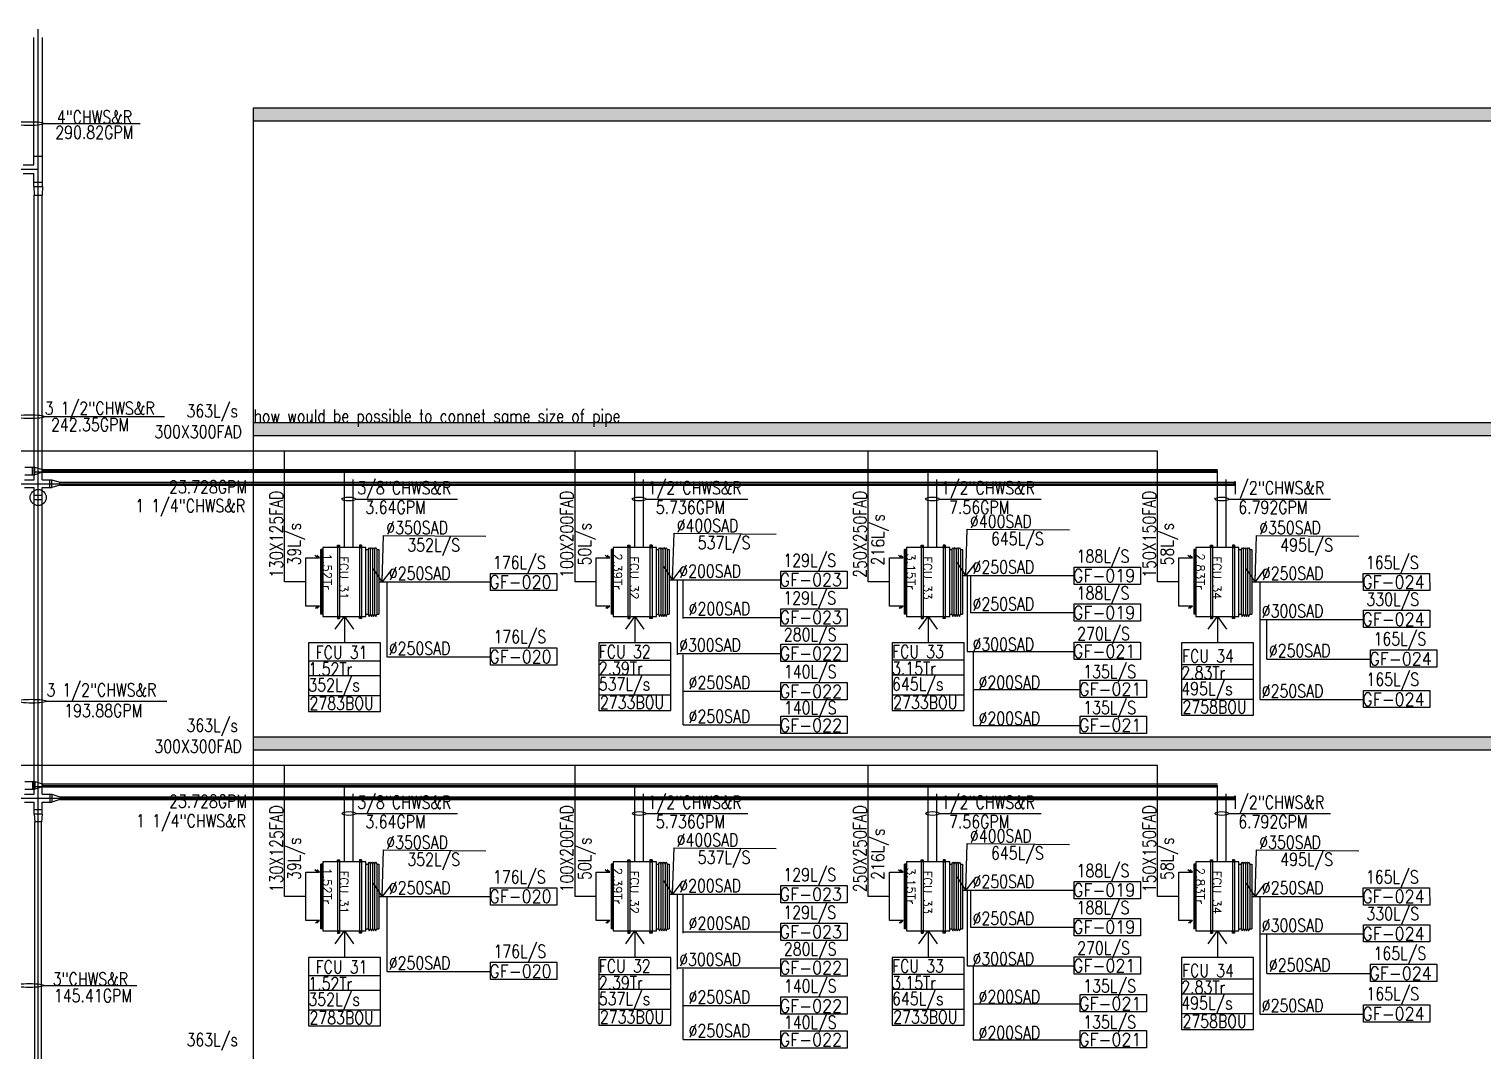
# Model space of a CAD drawing. Header units: millimetres. Extents: x -1288794 to 2153086, y -2701644 to -1428868.
# Drawn here: x 1721056 to 1737927, y -1500781 to -1488920 of the extents above; entities that cross this region are included whole.
import ezdxf

# ---------------------------------------------------------------- set-up
doc = ezdxf.new("R2010")
doc.units = ezdxf.units.MM
doc.header["$LTSCALE"] = 100
doc.linetypes.add('HIDDEN', pattern=[9.525, 6.35, -3.175])
for name, color, linetype in [('A-ANNO-TEXT', 8, 'Continuous'), ('A-WALL-FULL', 8, 'Continuous'), ('AC- SUIPPOR', 7, 'HIDDEN'), ('AC-CHILLED WATER TEXT', 41, 'Continuous'), ('AC-CHR', 60, 'Continuous'), ('AC-CHS', 30, 'Continuous'), ('AC-FAD', 6, 'Continuous'), ('AC-FAD TEXT', 6, 'Continuous'), ('AC-HLTEXT', 100, 'Continuous'), ('AC-SAD', 3, 'Continuous'), ('AC-SAD TEXT', 3, 'Continuous'), ('AC-UNIT', 5, 'Continuous'), ('WALL', 42, 'Continuous')]:
    doc.layers.add(name, color=color, linetype=linetype)
doc.styles.add('ROMAND', font='romand')
doc.styles.add('ROMANS', font='romans.shx', dxfattribs={"width": 0.8})
doc.styles.add('SIMPLEX', font='simplex.shx', dxfattribs={"width": 0.8})
doc.dimstyles.new('100 of DIM2', dxfattribs={"dimscale": 0, "dimtxt": 200, "dimasz": 150, "dimexe": 75, "dimexo": 200, "dimgap": 75, "dimtad": 1, "dimdec": 0, "dimrnd": 5, "dimzin": 0, "dimdsep": 46, "dimtxsty": 'ROMANS', "dimblk": 'ARCHTICK', "dimcen": 100, "dimclrd": 94, "dimclre": 94, "dimclrt": 2, "dimadec": 0, "dimazin": 0, "dimtfac": 1, "dimtdec": 0, "dimtofl": 0, "dimtmove": 2, "dimatfit": 3, "dimldrblk": 'OPEN90', "dimfxl": 75, "dimtolj": 1, "dimtzin": 0, "dimarcsym": 0})

# ---------------------------------------------------------------- blocks, each defined once
blk = doc.blocks.new('A$C44FB0367')
at = {"layer": 'WALL', "ltscale": 30}
h = blk.add_hatch(dxfattribs=at)
h.set_pattern_fill('NET3', color=2, scale=100, style=0)
h.set_pattern_definition([(0, (19935.246, -11666.627), (0, 12.5), []), (60, (19935.246, -11666.627), (-10.8253175, 6.25), []), (120, (19935.246, -11666.627), (-10.8253175, -6.25), [])])
h.paths.add_polyline_path([(775, 250), (775, 275), (25, 275), (25, 250)])
at = {"layer": 'WALL', "color": 5, "ltscale": 30}
for p, q in [((25, 250), (25, 275)), ((25, 275), (775, 275)), ((775, 250), (775, 275))]:
    blk.add_line(p, q, dxfattribs=at)
at = {"layer": 'WALL', "color": 8, "ltscale": 30}
for p, q in [((25, -275), (0, -287.5)), ((0, -287.5), (25, -300)), ((25, -300), (0, -312.5)), ((0, -312.5), (25, -325)), ((25, -325), (0, -337.5)), ((25, -250), (25, -275)), ((25, -250), (25, -275)), ((25, -275), (775, -275)), ((25, -300), (775, -300)), ((25, -325), (775, -325)), ((775, -250), (775, -275)), ((775, -275), (800, -287.5)), ((800, -287.5), (775, -300)), ((775, -300), (800, -312.5)), ((800, -312.5), (775, -325)), ((775, -325), (800, -337.5)), ((0, -337.5), (25, -350)), ((25, -350), (0, -362.5)), ((0, -362.5), (25, -375)), ((25, -350), (775, -350)), ((25, -375), (775, -375)), ((25, -375), (25, -400)), ((25, -400), (775, -400)), ((800, -337.5), (775, -350)), ((775, -350), (800, -362.5)), ((800, -362.5), (775, -375)), ((775, -375), (775, -400))]:
    blk.add_line(p, q, dxfattribs=at)
at = {"layer": 'WALL', "color": 5, "ltscale": 30}
blk.add_lwpolyline([(0, 250), (800, 250), (800, -250), (0, -250)], close=True, dxfattribs=at)
blk = doc.blocks.new('A$C5F1D0244')
at = {"layer": 'AC- SUIPPOR', "ltscale": 5}
for p, q in [((-25, 425), (-25, -425)), ((0, 425), (0, -425))]:
    blk.add_line(p, q, dxfattribs=at)
at = {"layer": 'AC- SUIPPOR', "ltscale": 30}
for points in [[(-25, 400), (0, 400), (0, 425), (-25, 425)], [(-25, -400), (0, -400), (0, -425), (-25, -425)]]:
    blk.add_lwpolyline(points, close=True, dxfattribs=at)
for centre in [(-12.5, 412.5), (-12.5, -412.5)]:
    blk.add_circle(centre, 5, dxfattribs=at)
blk = doc.blocks.new('_ArchTick')
at = {"color": 0, "linetype": 'ByBlock', "const_width": 0.15}
blk.add_lwpolyline([(-0.5, -0.5), (0.5, 0.5)], dxfattribs=at)
blk = doc.blocks.new('A$C14952670')
at = {"layer": 'AC-FAD', "linetype": 'ByBlock'}
for p, q in [((29, 136), (0, 105)), ((30, 159), (1, 128)), ((30, 0), (30, 159)), ((589, 0), (30, 0)), ((589, 159), (589, 0)), ((589, 159), (619, 129)), ((589, 144), (619, 114))]:
    blk.add_line(p, q, dxfattribs=at)

msp = doc.modelspace()

# ---------------------------------------------------------------- hatches: boundary and pattern name
at = {"layer": 'A-WALL-FULL', "true_color": 0xf26722}
h = msp.add_hatch(dxfattribs=at)
h.set_pattern_fill('AR-CONC', color=30)
h.set_pattern_definition([(50, (0, 25700), (182.184669, -15.939086), [19.05, -209.55]), (355, (0, 25700), (-35.243421, 191.056845), [15.24, -167.640584]), (100.451445, (15.18, 25698.67), (146.941247, 175.117752), [16.190009, -178.090245]), (46.1842, (0, 25750.8), (271.07904, -42.042328), [28.575, -314.325]), (96.635558, (22.6, 25747.3), (237.404134, 247.426125), [24.285023, -267.135608]), (351.184151, (0, 25750.8), (237.404134, 247.426125), [22.859967, -251.459732]), (21, (25.4, 25738.1), (151.614391, -102.265198), [19.05, -209.55]), (326, (25.4, 25738.1), (61.802028, 184.187966), [15.24, -167.64]), (71.451445, (38.03, 25729.58), (213.416419, 81.922769), [16.190009, -178.089938]), (37.5, (0, 25700), (3.0886033, 84.5550389), [0, -165.608, 0, -170.18, 0, -168.275]), (7.5, (0, 25700), (66.8196625, 100.1805748), [0, -97.028, 0, -161.798, 0, -64.135]), (327.5, (-56.64, 25700), (135.5905952, -5.728744), [0, -63.5, 0, -198.12, 0, -262.89]), (317.5, (-82.04, 25700), (148.1291814, 25.426491), [0, -82.55, 0, -131.572, 0, -186.69])])
h.paths.add_polyline_path([(1751078, -1489835.5), (1723660.6, -1489835.5), (1723660.6, -1489985.5), (1751078, -1489985.5)])
h = msp.add_hatch(dxfattribs=at)
h.set_pattern_fill('AR-CONC', color=30)
h.set_pattern_definition([(50, (0, 22050), (182.184669, -15.939086), [19.05, -209.55]), (355, (0, 22050), (-35.243421, 191.056845), [15.24, -167.640584]), (100.451445, (15.18, 22048.67), (146.941247, 175.117752), [16.190009, -178.090245]), (46.1842, (0, 22100.8), (271.07904, -42.042328), [28.575, -314.325]), (96.635558, (22.6, 22097.3), (237.404134, 247.426125), [24.285023, -267.135608]), (351.184151, (0, 22100.8), (237.404134, 247.426125), [22.859967, -251.459732]), (21, (25.4, 22088.1), (151.614391, -102.265198), [19.05, -209.55]), (326, (25.4, 22088.1), (61.802028, 184.187966), [15.24, -167.64]), (71.451445, (38.03, 22079.58), (213.416419, 81.922769), [16.190009, -178.089938]), (37.5, (0, 22050), (3.0886033, 84.5550389), [0, -165.608, 0, -170.18, 0, -168.275]), (7.5, (0, 22050), (66.8196625, 100.1805748), [0, -97.028, 0, -161.798, 0, -64.135]), (327.5, (-56.64, 22050), (135.5905952, -5.728744), [0, -63.5, 0, -198.12, 0, -262.89]), (317.5, (-82.04, 22050), (148.1291814, 25.426491), [0, -82.55, 0, -131.572, 0, -186.69])])
h.paths.add_polyline_path([(1718990.8, -1493635.5), (1718990.8, -1493485.5), (1704697.8, -1493485.5), (1704697.8, -1493635.5)])
h.paths.add_polyline_path([(1751078, -1493635.5), (1751078, -1493485.5), (1723660.6, -1493485.5), (1723660.6, -1493635.5)])
h.paths.add_polyline_path([(1755218.3, -1493485.5), (1755218.3, -1493635.5), (1770296.5, -1493635.5), (1770296.5, -1493485.5)])
h = msp.add_hatch(dxfattribs=at)
h.set_pattern_fill('AR-CONC', color=30)
h.set_pattern_definition([(50, (0, 18400), (182.184669, -15.939086), [19.05, -209.55]), (355, (0, 18400), (-35.243421, 191.056845), [15.24, -167.640584]), (100.451445, (15.18, 18398.67), (146.941247, 175.117752), [16.190009, -178.090245]), (46.1842, (0, 18450.8), (271.07904, -42.042328), [28.575, -314.325]), (96.635558, (22.6, 18447.3), (237.404134, 247.426125), [24.285023, -267.135608]), (351.184151, (0, 18450.8), (237.404134, 247.426125), [22.859967, -251.459732]), (21, (25.4, 18438.1), (151.614391, -102.265198), [19.05, -209.55]), (326, (25.4, 18438.1), (61.802028, 184.187966), [15.24, -167.64]), (71.451445, (38.03, 18429.58), (213.416419, 81.922769), [16.190009, -178.089938]), (37.5, (0, 18400), (3.0886033, 84.5550389), [0, -165.608, 0, -170.18, 0, -168.275]), (7.5, (0, 18400), (66.8196625, 100.1805748), [0, -97.028, 0, -161.798, 0, -64.135]), (327.5, (-56.64, 18400), (135.5905952, -5.728744), [0, -63.5, 0, -198.12, 0, -262.89]), (317.5, (-82.04, 18400), (148.1291814, 25.426491), [0, -82.55, 0, -131.572, 0, -186.69])])
h.paths.add_polyline_path([(1718990.8, -1497285.5), (1718990.8, -1497135.5), (1704697.8, -1497135.5), (1704697.8, -1497285.5)])
h.paths.add_polyline_path([(1755218.3, -1497135.5), (1755218.3, -1497285.5), (1770296.5, -1497285.5), (1770296.5, -1497135.5)])
h.paths.add_polyline_path([(1751078, -1497285.5), (1751078, -1497135.5), (1723660.6, -1497135.5), (1723660.6, -1497285.5)])

# ---------------------------------------------------------------- linework, layer by layer
at = {"layer": 'A-ANNO-TEXT'}
for points in [[(1729779, -1495212.3), (1730548.6, -1495212.3), (1730549.9, -1495412.7), (1729780.3, -1495412.7)], [(1733182.3, -1495164.7), (1733951.9, -1495164.7), (1733953.2, -1495365.1), (1733183.6, -1495365.1)], [(1726409.1, -1495237.9), (1727178.7, -1495237.9), (1727180, -1495438.2), (1726410.4, -1495438.2)], [(1736539.1, -1495237.9), (1737308.6, -1495237.9), (1737309.9, -1495438.2), (1736540.3, -1495438.2)], [(1729779, -1495648.7), (1730548.6, -1495648.7), (1730549.9, -1495849.1), (1729780.3, -1495849.1)], [(1733182.3, -1495593.1), (1733951.9, -1495593.1), (1733953.2, -1495793.5), (1733183.6, -1495793.5)], [(1736539.7, -1495665.8), (1737309.2, -1495665.8), (1737310.5, -1495866.2), (1736540.9, -1495866.2)], [(1729779.7, -1496061.4), (1730549.2, -1496061.4), (1730550.5, -1496261.8), (1729780.9, -1496261.8)], [(1733182.9, -1496037.7), (1733952.5, -1496037.7), (1733953.8, -1496238.1), (1733184.2, -1496238.1)], [(1726409.7, -1496101.1), (1727179.3, -1496101.1), (1727180.6, -1496301.5), (1726411, -1496301.5)], [(1736622.2, -1496125.7), (1737391.7, -1496125.7), (1737393, -1496326.1), (1736623.4, -1496326.1)], [(1729779.7, -1496504.4), (1730549.2, -1496504.4), (1730550.5, -1496704.8), (1729780.9, -1496704.8)], [(1733253.7, -1496477.5), (1734023.3, -1496477.5), (1734024.6, -1496677.9), (1733255, -1496677.9)], [(1736539.7, -1496595.6), (1737309.2, -1496595.6), (1737310.5, -1496796), (1736540.9, -1496796)], [(1729779.7, -1496896.6), (1730549.2, -1496896.6), (1730550.5, -1497097), (1729780.9, -1497097)], [(1733253.7, -1496895.4), (1734023.3, -1496895.4), (1734024.6, -1497095.8), (1733255, -1497095.8)], [(1726409.1, -1498887.9), (1727178.7, -1498887.9), (1727180, -1499088.2), (1726410.4, -1499088.2)], [(1729779, -1498862.3), (1730548.6, -1498862.3), (1730549.9, -1499062.7), (1729780.3, -1499062.7)], [(1733182.3, -1498814.7), (1733951.9, -1498814.7), (1733953.2, -1499015.1), (1733183.6, -1499015.1)], [(1736539.1, -1498887.9), (1737308.6, -1498887.9), (1737309.9, -1499088.2), (1736540.3, -1499088.2)], [(1733182.3, -1499243.1), (1733951.9, -1499243.1), (1733953.2, -1499443.5), (1733183.6, -1499443.5)], [(1729779, -1499298.7), (1730548.6, -1499298.7), (1730549.9, -1499499.1), (1729780.3, -1499499.1)], [(1736539.7, -1499315.8), (1737309.2, -1499315.8), (1737310.5, -1499516.2), (1736540.9, -1499516.2)], [(1726409.7, -1499751.1), (1727179.3, -1499751.1), (1727180.6, -1499951.5), (1726411, -1499951.5)], [(1729779.7, -1499711.4), (1730549.2, -1499711.4), (1730550.5, -1499911.8), (1729780.9, -1499911.8)], [(1733182.9, -1499687.7), (1733952.5, -1499687.7), (1733953.8, -1499888.1), (1733184.2, -1499888.1)], [(1736622.2, -1499775.7), (1737391.7, -1499775.7), (1737393, -1499976.1), (1736623.4, -1499976.1)], [(1729779.7, -1500154.4), (1730549.2, -1500154.4), (1730550.5, -1500354.8), (1729780.9, -1500354.8)], [(1733253.7, -1500127.5), (1734023.3, -1500127.5), (1734024.6, -1500327.9), (1733255, -1500327.9)], [(1736539.7, -1500245.6), (1737309.2, -1500245.6), (1737310.5, -1500446), (1736540.9, -1500446)], [(1729779.7, -1500546.6), (1730549.2, -1500546.6), (1730550.5, -1500747), (1729780.9, -1500747)], [(1733253.7, -1500545.4), (1734023.3, -1500545.4), (1734024.6, -1500745.8), (1733255, -1500745.8)]]:
    msp.add_lwpolyline(points, close=True, dxfattribs=at)
at = {"layer": 'A-WALL-FULL'}
for p, q in [((1723660.6, -1508235.5), (1723660.6, -1489835.5)), ((1723660.6, -1489835.5), (1751078, -1489835.5)), ((1723660.6, -1489985.5), (1751078, -1489985.5)), ((1723660.6, -1493485.5), (1751078, -1493485.5)), ((1723660.6, -1493635.5), (1751078, -1493635.5)), ((1723660.6, -1497135.5), (1751078, -1497135.5)), ((1723660.6, -1497285.5), (1751078, -1497285.5))]:
    msp.add_line(p, q, dxfattribs=at)
at = {"layer": 'AC-CHILLED WATER TEXT'}
for p, q in [((1721231.1, -1490016.9), (1722346, -1490016.9)), ((1721231.1, -1493418.6), (1722629.1, -1493418.6)), ((1724845.2, -1494375.3), (1726027, -1494375.3)), ((1728215.1, -1494375.3), (1729397, -1494375.3)), ((1731618.4, -1494375.3), (1732800.2, -1494375.3)), ((1734975.1, -1494375.3), (1736157, -1494375.3)), ((1721258.3, -1496721.8), (1722656.3, -1496721.8)), ((1724845.2, -1498025.3), (1726027, -1498025.3)), ((1728215.1, -1498025.3), (1729397, -1498025.3)), ((1731618.4, -1498025.3), (1732800.2, -1498025.3)), ((1734975.1, -1498025.3), (1736157, -1498025.3)), ((1721231.1, -1500021.3), (1722308, -1500021.3))]:
    msp.add_line(p, q, dxfattribs=at)
for centre, major_axis, ratio in [((1721060.4, -1490016.9), (170.7, 0), 0.1301197), ((1721060.4, -1493418.6), (170.7, 0), 0.1301197), ((1724765.6, -1494375.3), (79.6, 0), 0.2791271), ((1728135.5, -1494375.3), (79.6, 0), 0.2791271), ((1731538.8, -1494375.3), (79.6, 0), 0.2791271), ((1734895.6, -1494375.3), (79.6, 0), 0.2791271), ((1721087.6, -1496721.8), (170.7, 0), 0.1301197), ((1724765.6, -1498025.3), (79.6, 0), 0.2791271), ((1728135.5, -1498025.3), (79.6, 0), 0.2791271), ((1731538.8, -1498025.3), (79.6, 0), 0.2791271), ((1734895.6, -1498025.3), (79.6, 0), 0.2791271), ((1721060.4, -1500021.3), (170.7, 0), 0.1301197)]:
    msp.add_ellipse(centre, major_axis=major_axis, ratio=ratio, dxfattribs=at)
at = {"layer": 'AC-CHR'}
for p, q in [((1721161.9, -1508796.8), (1721161.9, -1488919.9)), ((1721111.9, -1490497.1), (1721111.9, -1489018.6)), ((1721161.9, -1490747.1), (1721161.9, -1489018.6)), ((1721211.9, -1490747.1), (1721211.9, -1489018.6)), ((1720986.9, -1490497.1), (1721111.9, -1490497.1)), ((1721211.9, -1490397.1), (1721111.9, -1490397.1)), ((1706479.7, -1490547.1), (1721161.9, -1490547.1)), ((1720986.9, -1490597.1), (1721111.9, -1490597.1)), ((1721111.9, -1490747.1), (1721111.9, -1490597.1)), ((1721111.9, -1490697.1), (1721211.9, -1490697.1)), ((1721111.9, -1490747.1), (1721211.9, -1490747.1)), ((1721111.9, -1490747.1), (1721116.9, -1490847.1)), ((1721211.9, -1490747.1), (1721206.9, -1490847.1)), ((1721116.9, -1494151.8), (1721116.9, -1490847.1)), ((1721116.9, -1490847.1), (1721206.9, -1490847.1)), ((1721161.9, -1494061.8), (1721161.9, -1490847.1)), ((1721206.9, -1494151.8), (1721206.9, -1490847.1)), ((1706479.7, -1494196.8), (1734945.9, -1494196.8)), ((1721001.9, -1494151.8), (1721116.9, -1494151.8)), ((1721206.9, -1494061.8), (1721116.9, -1494061.8)), ((1721206.9, -1494151.8), (1721321.9, -1494151.8)), ((1721296.9, -1494241.8), (1721296.9, -1494151.8)), ((1721321.9, -1494241.8), (1721321.9, -1494151.8)), ((1721321.9, -1494151.8), (1721411.9, -1494180.8)), ((1721411.9, -1494212.8), (1721321.9, -1494241.8)), ((1721411.9, -1494180.8), (1735045.9, -1494180.8)), ((1721411.9, -1494212.8), (1721411.9, -1494180.8)), ((1721411.9, -1494196.8), (1735045.9, -1494196.8)), ((1721411.9, -1494212.8), (1735045.9, -1494212.8)), ((1724816, -1494937.2), (1724816, -1494146.8)), ((1728185.9, -1494937.2), (1728185.9, -1494146.8)), ((1731589.2, -1494937.2), (1731589.2, -1494146.8)), ((1734945.9, -1494937.2), (1734945.9, -1494146.8)), ((1721001.9, -1494241.8), (1721116.9, -1494241.8)), ((1721116.9, -1497801.8), (1721116.9, -1494241.8)), ((1721116.9, -1494331.8), (1721206.9, -1494331.8)), ((1721116.9, -1494381.8), (1721206.9, -1494381.8)), ((1721161.9, -1497711.8), (1721161.9, -1494331.8)), ((1721206.9, -1497801.8), (1721206.9, -1494241.8)), ((1721206.9, -1494241.8), (1721321.9, -1494241.8)), ((1721116.9, -1497711.8), (1721206.9, -1497711.8)), ((1706479.7, -1497846.8), (1734945.9, -1497846.8)), ((1721001.9, -1497801.8), (1721116.9, -1497801.8)), ((1721001.9, -1497891.8), (1721116.9, -1497891.8)), ((1721116.9, -1498031.8), (1721116.9, -1497891.8)), ((1721206.9, -1497801.8), (1721321.9, -1497801.8)), ((1721206.9, -1498031.8), (1721206.9, -1497891.8)), ((1721206.9, -1497891.8), (1721321.9, -1497891.8)), ((1721296.9, -1497801.8), (1721296.9, -1497891.8)), ((1721321.9, -1497801.8), (1721321.9, -1497891.8)), ((1721321.9, -1497801.8), (1721411.9, -1497830.8)), ((1721411.9, -1497862.8), (1721321.9, -1497891.8)), ((1721411.9, -1497830.8), (1735045.9, -1497830.8)), ((1721411.9, -1497830.8), (1721411.9, -1497862.8)), ((1721411.9, -1497846.8), (1735045.9, -1497846.8)), ((1721411.9, -1497862.8), (1735045.9, -1497862.8)), ((1724816, -1498587.2), (1724816, -1497796.8)), ((1728185.9, -1498587.2), (1728185.9, -1497796.8)), ((1731589.2, -1498587.2), (1731589.2, -1497796.8)), ((1734945.9, -1498587.2), (1734945.9, -1497796.8)), ((1721206.9, -1497981.8), (1721116.9, -1497981.8)), ((1721206.9, -1498031.8), (1721116.9, -1498031.8)), ((1721116.9, -1498031.8), (1721123.9, -1498121.8)), ((1721206.9, -1498031.8), (1721199.9, -1498121.8)), ((1721199.9, -1498121.8), (1721123.9, -1498121.8)), ((1721123.9, -1501458.8), (1721123.9, -1498121.8)), ((1721161.9, -1501458.8), (1721161.9, -1498121.8)), ((1721199.9, -1501458.8), (1721199.9, -1498121.8))]:
    msp.add_line(p, q, dxfattribs=at)
msp.add_circle((1721161.9, -1494357.4), 93.2, dxfattribs=at)
at = {"layer": 'AC-CHS'}
for p, q in [((1721006.9, -1494003.1), (1721121.9, -1494003.1)), ((1721096.9, -1494093.1), (1721096.9, -1494003.1)), ((1721121.9, -1494093.1), (1721121.9, -1494003.1)), ((1721121.9, -1494003.1), (1721211.9, -1494032.1)), ((1721211.9, -1494064.1), (1721211.9, -1494032.1)), ((1721211.9, -1494032.1), (1734845.9, -1494032.1)), ((1721211.9, -1494048.1), (1734845.9, -1494048.1)), ((1724716, -1494937.2), (1724716, -1494048.1)), ((1728085.9, -1494937.2), (1728085.9, -1494048.1)), ((1731489.2, -1494937.2), (1731489.2, -1494048.1)), ((1734845.9, -1494937.2), (1734845.9, -1494048.1)), ((1721006.9, -1494093.1), (1721121.9, -1494093.1)), ((1721211.9, -1494064.1), (1721121.9, -1494093.1)), ((1721211.9, -1494064.1), (1734845.9, -1494064.1)), ((1721006.9, -1497653.1), (1721121.9, -1497653.1)), ((1721006.9, -1497743.1), (1721121.9, -1497743.1)), ((1721096.9, -1497653.1), (1721096.9, -1497743.1)), ((1721121.9, -1497653.1), (1721121.9, -1497743.1)), ((1721121.9, -1497653.1), (1721211.9, -1497682.1)), ((1721211.9, -1497714.1), (1721121.9, -1497743.1)), ((1721211.9, -1497682.1), (1721211.9, -1497714.1)), ((1721211.9, -1497682.1), (1734845.9, -1497682.1)), ((1721211.9, -1497698.1), (1734845.9, -1497698.1)), ((1721211.9, -1497714.1), (1734845.9, -1497714.1)), ((1724716, -1498587.2), (1724716, -1497698.1)), ((1728085.9, -1498587.2), (1728085.9, -1497698.1)), ((1731489.2, -1498587.2), (1731489.2, -1497698.1)), ((1734845.9, -1498587.2), (1734845.9, -1497698.1))]:
    msp.add_line(p, q, dxfattribs=at)
at = {"layer": 'AC-FAD'}
for p, q in [((1734151.4, -1493819.5), (1720415.8, -1493819.5)), ((1724021.5, -1495337.2), (1724021.5, -1493819.5)), ((1727391.4, -1495337.2), (1727391.4, -1493819.5)), ((1730794.7, -1495337.2), (1730794.7, -1493819.5)), ((1734151.4, -1495337.2), (1734151.4, -1493819.5)), ((1724266.7, -1495337.2), (1724021.5, -1495337.2)), ((1727636.6, -1495337.2), (1727391.4, -1495337.2)), ((1731039.9, -1495337.2), (1730794.7, -1495337.2)), ((1734396.7, -1495337.2), (1734151.4, -1495337.2)), ((1734151.4, -1497469.5), (1720365.8, -1497469.5)), ((1724021.5, -1498987.2), (1724021.5, -1497469.5)), ((1727391.4, -1498987.2), (1727391.4, -1497469.5)), ((1730794.7, -1498987.2), (1730794.7, -1497469.5)), ((1734151.4, -1498987.2), (1734151.4, -1497469.5)), ((1724266.7, -1498987.2), (1724021.5, -1498987.2)), ((1727636.6, -1498987.2), (1727391.4, -1498987.2)), ((1731039.9, -1498987.2), (1730794.7, -1498987.2)), ((1734396.7, -1498987.2), (1734151.4, -1498987.2))]:
    msp.add_line(p, q, dxfattribs=at)
at = {"layer": 'AC-SAD'}
for p, q in [((1725116, -1495337.2), (1726409.8, -1495337.2)), ((1725207.4, -1495337.2), (1725207.4, -1496207.8)), ((1728485.9, -1495311.6), (1729779.7, -1495311.6)), ((1728577.3, -1495311.6), (1728577.3, -1496182.2)), ((1728648.4, -1495762.2), (1728648.4, -1495311.6)), ((1731889.2, -1495264.1), (1733183, -1495264.1)), ((1731940.2, -1495264.1), (1731940.2, -1496144.4)), ((1731980.6, -1495264.1), (1731980.6, -1495692.5)), ((1735245.9, -1495337.2), (1736539.7, -1495337.2)), ((1735337.4, -1495337.2), (1735337.4, -1496702.4)), ((1731980.6, -1495692.5), (1733183, -1495692.5)), ((1728648.4, -1495748.1), (1729779.7, -1495748.1)), ((1735337.4, -1495772.5), (1736540.3, -1495772.5)), ((1735419.9, -1496232.5), (1735419.9, -1495772.5)), ((1725207.4, -1496207.8), (1726410.4, -1496207.8)), ((1728577.3, -1496168.1), (1729780.3, -1496168.1)), ((1728648.4, -1496996.8), (1728648.4, -1496182.2)), ((1731940.2, -1496144.4), (1733183.6, -1496144.4)), ((1732010.9, -1496144.4), (1732010.9, -1497002.1)), ((1735419.9, -1496232.5), (1736622.8, -1496232.5)), ((1728648.4, -1496604.6), (1729779.7, -1496604.6)), ((1732010.9, -1496584.3), (1733254.4, -1496584.3)), ((1735337.4, -1496702.4), (1736540.3, -1496702.4)), ((1728648.4, -1496996.8), (1729779.7, -1496996.8)), ((1732010.9, -1497002.1), (1733254.4, -1497002.1)), ((1731889.2, -1498914.1), (1733183, -1498914.1)), ((1731940.2, -1498914.1), (1731940.2, -1499794.4)), ((1731980.6, -1498914.1), (1731980.6, -1499342.5)), ((1725116, -1498987.2), (1726409.8, -1498987.2)), ((1725207.4, -1498987.2), (1725207.4, -1499857.8)), ((1728485.9, -1498961.6), (1729779.7, -1498961.6)), ((1728577.3, -1498961.6), (1728577.3, -1499832.2)), ((1728648.4, -1499412.2), (1728648.4, -1498961.6)), ((1735245.9, -1498987.2), (1736539.7, -1498987.2)), ((1735337.4, -1498987.2), (1735337.4, -1500352.4)), ((1728648.4, -1499398.1), (1729779.7, -1499398.1)), ((1731980.6, -1499342.5), (1733183, -1499342.5)), ((1735337.4, -1499422.5), (1736540.3, -1499422.5)), ((1735419.9, -1499882.5), (1735419.9, -1499422.5)), ((1725207.4, -1499857.8), (1726410.4, -1499857.8)), ((1728577.3, -1499818.1), (1729780.3, -1499818.1)), ((1728648.4, -1500646.8), (1728648.4, -1499832.2)), ((1731940.2, -1499794.4), (1733183.6, -1499794.4)), ((1732010.9, -1499794.4), (1732010.9, -1500652.1)), ((1735419.9, -1499882.5), (1736622.8, -1499882.5)), ((1728648.4, -1500254.6), (1729779.7, -1500254.6)), ((1732010.9, -1500234.3), (1733254.4, -1500234.3)), ((1735337.4, -1500352.4), (1736540.3, -1500352.4)), ((1728648.4, -1500646.8), (1729779.7, -1500646.8)), ((1732010.9, -1500652.1), (1733254.4, -1500652.1))]:
    msp.add_line(p, q, dxfattribs=at)
at = {"layer": 'AC-SAD TEXT'}
for p, q in [((1727667.4, -1496243.5), (1728504.5, -1496243.5)), ((1731070.7, -1496241.2), (1731907.8, -1496241.2)), ((1724297.4, -1496254.1), (1725134.5, -1496254.1)), ((1734427.4, -1496294.5), (1735264.5, -1496294.5)), ((1724297.4, -1496424.1), (1725134.5, -1496424.1)), ((1727667.4, -1496414.9), (1728504.5, -1496414.9)), ((1731070.7, -1496414.8), (1731907.8, -1496414.8)), ((1734427.4, -1496467), (1735264.5, -1496467)), ((1724297.4, -1496655.3), (1725134.5, -1496655.3)), ((1727667.4, -1496646.1), (1728504.5, -1496646.1)), ((1731070.7, -1496646), (1731907.8, -1496646)), ((1734427.4, -1496698.2), (1735264.5, -1496698.2)), ((1724297.4, -1499904.1), (1725134.5, -1499904.1)), ((1727667.4, -1499893.5), (1728504.5, -1499893.5)), ((1731070.7, -1499891.2), (1731907.8, -1499891.2)), ((1734427.4, -1499944.5), (1735264.5, -1499944.5)), ((1724297.4, -1500074.1), (1725134.5, -1500074.1)), ((1727667.4, -1500064.9), (1728504.5, -1500064.9)), ((1731070.7, -1500064.8), (1731907.8, -1500064.8)), ((1734427.4, -1500117), (1735264.5, -1500117)), ((1724297.4, -1500305.3), (1725134.5, -1500305.3)), ((1727667.4, -1500296.1), (1728504.5, -1500296.1)), ((1731070.7, -1500296), (1731907.8, -1500296)), ((1734427.4, -1500348.2), (1735264.5, -1500348.2))]:
    msp.add_line(p, q, dxfattribs=at)
for points in [[(1724297.4, -1496839.8), (1725134.5, -1496839.8), (1725134.5, -1496044.9), (1724297.4, -1496044.9)], [(1727667.4, -1496830.6), (1728504.5, -1496830.6), (1728504.5, -1496044.9), (1727667.4, -1496044.9)], [(1731070.7, -1496830.5), (1731907.8, -1496830.5), (1731907.8, -1496044.9), (1731070.7, -1496044.9)], [(1734427.4, -1496882.7), (1735264.5, -1496882.7), (1735264.5, -1496044.9), (1734427.4, -1496044.9)], [(1724297.4, -1500489.8), (1725134.5, -1500489.8), (1725134.5, -1499694.9), (1724297.4, -1499694.9)], [(1727667.4, -1500480.6), (1728504.5, -1500480.6), (1728504.5, -1499694.9), (1727667.4, -1499694.9)], [(1731070.7, -1500480.5), (1731907.8, -1500480.5), (1731907.8, -1499694.9), (1731070.7, -1499694.9)], [(1734427.4, -1500532.7), (1735264.5, -1500532.7), (1735264.5, -1499694.9), (1734427.4, -1499694.9)]]:
    msp.add_lwpolyline(points, close=True, dxfattribs=at)

# ---------------------------------------------------------------- block references
at = {"ltscale": 30, "xscale": -1}
for p in [(1724634.1, -1495337.2), (1728004, -1495337.2), (1731407.3, -1495337.2), (1734764, -1495337.2), (1724634.1, -1498987.2), (1728004, -1498987.2), (1731407.3, -1498987.2), (1734764, -1498987.2)]:
    msp.add_blockref('A$C5F1D0244', p, dxfattribs=at)
at = {"ltscale": 30}
for p in [(1724915.3, -1495337.2), (1728285.2, -1495337.2), (1731688.5, -1495337.2), (1735045.2, -1495337.2), (1724915.3, -1498987.2), (1728285.2, -1498987.2), (1731688.5, -1498987.2), (1735045.2, -1498987.2)]:
    msp.add_blockref('A$C5F1D0244', p, dxfattribs=at)
at = {"layer": 'AC-FAD', "rotation": 270}
for p in [(1724266.7, -1495027.7), (1727636.6, -1495027.7), (1731039.9, -1495027.7), (1734396.7, -1495027.7), (1724266.7, -1498677.7), (1727636.6, -1498677.7), (1731039.9, -1498677.7), (1734396.7, -1498677.7)]:
    msp.add_blockref('A$C14952670', p, dxfattribs=at)
at = {"layer": 'AC-UNIT', "color": 6, "ltscale": 30, "xscale": -1, "rotation": 90}
for p in [(1724716, -1494937.2), (1728085.9, -1494937.2), (1731489.2, -1494937.2), (1734845.9, -1494937.2), (1724716, -1498587.2), (1728085.9, -1498587.2), (1731489.2, -1498587.2), (1734845.9, -1498587.2)]:
    msp.add_blockref('A$C44FB0367', p, dxfattribs=at)

# ---------------------------------------------------------------- texts
at = {"layer": 'A-ANNO-TEXT', "style": 'ROMANS', "width": 0.9}
for s, p in [('GF-019', (1733169.3, -1495339)), ('GF-020', (1726396.1, -1495412.2)), ('GF-023', (1729766, -1495386.6)), ('GF-024', (1736526, -1495412.2)), ('GF-023', (1729766, -1495823.1)), ('GF-019', (1733169.3, -1495767.4)), ('GF-024', (1736526.8, -1495844.8)), ('GF-021', (1733170.1, -1496216.7)), ('GF-020', (1726396.9, -1496280)), ('GF-022', (1729766.8, -1496240.4)), ('GF-024', (1736609.3, -1496304.7)), ('GF-022', (1729766.8, -1496683.4)), ('GF-021', (1733240.9, -1496656.5)), ('GF-024', (1736526.8, -1496774.6)), ('GF-022', (1729766.8, -1497075.6)), ('GF-021', (1733240.9, -1497074.4)), ('GF-020', (1726396.1, -1499062.2)), ('GF-023', (1729766, -1499036.6)), ('GF-019', (1733169.3, -1498989)), ('GF-024', (1736526, -1499062.2)), ('GF-019', (1733169.3, -1499417.4)), ('GF-023', (1729766, -1499473.1)), ('GF-024', (1736526.8, -1499494.8)), ('GF-020', (1726396.9, -1499930)), ('GF-022', (1729766.8, -1499890.4)), ('GF-021', (1733170.1, -1499866.7)), ('GF-024', (1736609.3, -1499954.7)), ('GF-022', (1729766.8, -1500333.4)), ('GF-021', (1733240.9, -1500306.5)), ('GF-024', (1736526.8, -1500424.6)), ('GF-022', (1729766.8, -1500725.6)), ('GF-021', (1733240.9, -1500724.4))]:
    msp.add_text(s, height=150, dxfattribs=at).set_placement(p)
at = {"layer": 'AC-CHILLED WATER TEXT', "style": 'SIMPLEX', "width": 0.8}
for s, p in [('4"CHWS&R', (1721377.3, -1490016.9)), ('290.82GPM', (1721360.8, -1490194.6)), ('3 1/2"CHWS&R', (1721238.6, -1493395.4)), ('how would be possible to connet same size of pipe', (1723660.6, -1493485.5)), ('242.35GPM', (1721311.1, -1493585.9)), ('23.728GPM', (1722680.8, -1494308.5)), ('3/8"CHWS&R', (1724865.1, -1494319.8)), ('1/2"CHWS&R', (1728235, -1494319.8)), ('1/2"CHWS&R', (1731638.3, -1494319.8)), ('1/2"CHWS&R', (1734995, -1494319.8)), ('1 1/4"CHWS&R', (1722288, -1494527.5)), ('3.64GPM', (1724959.1, -1494545.8)), ('5.736GPM', (1728329, -1494545.8)), ('7.56GPM', (1731732.3, -1494545.8)), ('6.792GPM', (1735089, -1494545.8)), ('3 1/2"CHWS&R', (1721258.3, -1496665.3)), ('193.88GPM', (1721464.7, -1496905)), ('23.728GPM', (1722680.8, -1497958.5)), ('3/8"CHWS&R', (1724865.1, -1497969.8)), ('1/2"CHWS&R', (1728235, -1497969.8)), ('1/2"CHWS&R', (1731638.3, -1497969.8)), ('1/2"CHWS&R', (1734995, -1497969.8)), ('1 1/4"CHWS&R', (1722298.1, -1498185)), ('3.64GPM', (1724959.1, -1498195.8)), ('5.736GPM', (1728329, -1498195.8)), ('7.56GPM', (1731732.3, -1498195.8)), ('6.792GPM', (1735089, -1498195.8)), ('3"CHWS&R', (1721330.3, -1500021.3)), ('145.41GPM', (1721345, -1500213.4))]:
    msp.add_text(s, height=150, dxfattribs=at).set_placement(p)
at = {"layer": 'AC-FAD TEXT', "style": 'SIMPLEX', "width": 0.8}
for s, p in [('363L/s', (1722883.2, -1493426.3)), ('300X300FAD', (1722510.7, -1493669.5)), ('363L/s', (1722883.2, -1497076.3)), ('300X300FAD', (1722510.7, -1497319.5)), ('363L/s', (1722883.2, -1500726.3))]:
    msp.add_text(s, height=150, dxfattribs=at).set_placement(p)
for s, p in [('130X125FAD', (1724001.5, -1495288.7)), ('100X200FAD', (1727371.4, -1495288.7)), ('250X250FAD', (1730774.7, -1495288.7)), ('150X150FAD', (1734131.4, -1495288.7)), ('39L/s', (1724207.5, -1495145.6)), ('50L/s', (1727577.4, -1495145.6)), ('216L/s', (1730980.7, -1495145.6)), ('58L/s', (1734337.5, -1495145.6)), ('130X125FAD', (1724001.5, -1498938.7)), ('100X200FAD', (1727371.4, -1498938.7)), ('250X250FAD', (1730774.7, -1498938.7)), ('150X150FAD', (1734131.4, -1498938.7)), ('216L/s', (1730980.7, -1498795.6)), ('39L/s', (1724207.5, -1498795.6)), ('50L/s', (1727577.4, -1498795.6)), ('58L/s', (1734337.5, -1498795.6))]:
    msp.add_text(s, height=150, rotation=90, dxfattribs=at).set_placement(p)
at = {"layer": 'AC-HLTEXT', "style": 'ROMAND'}
for s, p in [('1.52Tr', (1724466, -1495004.6)), ('FCU 31', (1724659.1, -1495039.7)), ('2.39Tr', (1727835.9, -1495004.6)), ('FCU 32', (1728029, -1495039.7)), ('3.15Tr', (1731239.2, -1495004.6)), ('FCU 33', (1731432.3, -1495039.7)), ('2.83Tr', (1734595.9, -1495004.6)), ('FCU 34', (1734789, -1495039.7)), ('1.52Tr', (1724466, -1498654.6)), ('FCU 31', (1724659.1, -1498689.7)), ('2.39Tr', (1727835.9, -1498654.6)), ('FCU 32', (1728029, -1498689.7)), ('3.15Tr', (1731239.2, -1498654.6)), ('FCU 33', (1731432.3, -1498689.7)), ('2.83Tr', (1734595.9, -1498654.6)), ('FCU 34', (1734789, -1498689.7))]:
    msp.add_text(s, height=100, rotation=270, dxfattribs=at).set_placement(p)
at = {"layer": 'AC-SAD TEXT', "style": 'SIMPLEX', "width": 0.8}
for s, p in [('%%C350SAD', (1725201.7, -1494783.4)), ('%%C400SAD', (1728571.6, -1494757.8)), ('%%C400SAD', (1731974.9, -1494710.3)), ('%%C350SAD', (1735331.6, -1494783.4)), ('352L/S', (1725445.9, -1494983)), ('537L/S', (1728815.8, -1494957.4)), ('645L/S', (1732219.1, -1494909.8)), ('495L/S', (1735575.8, -1494983)), ('176L/S', (1726439.4, -1495186.4)), ('129L/S', (1729809.3, -1495160.8)), ('188L/S', (1733212.6, -1495113.2)), ('165L/S', (1736569.4, -1495186.4)), ('%%C250SAD', (1725231.6, -1495312.4)), ('%%C200SAD', (1728601.5, -1495286.8)), ('%%C250SAD', (1732004.8, -1495239.2)), ('%%C250SAD', (1735361.5, -1495312.4)), ('188L/S', (1733212.6, -1495541.6)), ('129L/S', (1729809.3, -1495597.3)), ('%%C250SAD', (1732004.8, -1495667.6)), ('330L/S', (1736575.3, -1495613.3)), ('%%C200SAD', (1728710.2, -1495723.3)), ('%%C300SAD', (1735360.4, -1495748.7)), ('176L/S', (1726445.3, -1496048.5)), ('280L/S', (1729815.3, -1496023)), ('270L/S', (1733218.6, -1496012.4)), ('165L/S', (1736657.8, -1496073.2)), ('%%C250SAD', (1725230.5, -1496184)), ('FCU 32', (1727667.4, -1496221.2)), ('%%C300SAD', (1728600.4, -1496144.3)), ('FCU 33', (1731070.7, -1496221.1)), ('%%C300SAD', (1732003.7, -1496136.6)), ('%%C250SAD', (1735442.9, -1496208.7)), ('FCU 31', (1724382, -1496230.4)), ('FCU 34', (1734435.4, -1496273.3)), ('1.52Tr', (1724297.4, -1496424.1)), ('2.39Tr', (1727667.4, -1496414.9)), ('140L/S', (1729815.3, -1496452.5)), ('3.15Tr', (1731070.7, -1496414.8)), ('135L/S', (1733289.3, -1496452.2)), ('2.83Tr', (1734427.4, -1496467)), ('165L/S', (1736575.3, -1496543.1)), ('352L/s', (1724297.4, -1496607.5)), ('537L/s', (1727667.4, -1496598.3)), ('%%C250SAD', (1728710.2, -1496579.8)), ('645L/s', (1731070.7, -1496598.2)), ('%%C200SAD', (1732074.5, -1496576.4)), ('495L/s', (1734427.4, -1496650.4)), ('%%C250SAD', (1735360.4, -1496678.5)), ('2783BOU', (1724310.6, -1496819.9)), ('2733BOU', (1727680.6, -1496810.7)), ('140L/S', (1729815.3, -1496872.7)), ('2733BOU', (1731083.9, -1496810.6)), ('135L/S', (1733289.3, -1496870.1)), ('2758BOU', (1734440.6, -1496862.8)), ('%%C250SAD', (1728710.2, -1496972)), ('%%C200SAD', (1732074.5, -1496994.3)), ('%%C400SAD', (1728571.6, -1498407.8)), ('%%C400SAD', (1731974.9, -1498360.3)), ('%%C350SAD', (1725201.7, -1498433.4)), ('537L/S', (1728815.8, -1498607.4)), ('645L/S', (1732219.1, -1498559.8)), ('%%C350SAD', (1735331.6, -1498433.4)), ('352L/S', (1725445.9, -1498633)), ('188L/S', (1733212.6, -1498763.2)), ('495L/S', (1735575.8, -1498633)), ('176L/S', (1726439.4, -1498836.4)), ('129L/S', (1729809.3, -1498810.8)), ('%%C250SAD', (1732004.8, -1498889.2)), ('165L/S', (1736569.4, -1498836.4)), ('%%C250SAD', (1725231.6, -1498962.4)), ('%%C200SAD', (1728601.5, -1498936.8)), ('%%C250SAD', (1735361.5, -1498962.4)), ('129L/S', (1729809.3, -1499247.3)), ('188L/S', (1733212.6, -1499191.6)), ('330L/S', (1736575.3, -1499263.3)), ('%%C200SAD', (1728710.2, -1499373.3)), ('%%C250SAD', (1732004.8, -1499317.6)), ('%%C300SAD', (1735360.4, -1499398.7)), ('176L/S', (1726445.3, -1499698.5)), ('280L/S', (1729815.3, -1499673)), ('270L/S', (1733218.6, -1499662.4)), ('165L/S', (1736657.8, -1499723.2)), ('FCU 31', (1724382, -1499880.4)), ('%%C250SAD', (1725230.5, -1499834)), ('FCU 32', (1727667.4, -1499871.2)), ('%%C300SAD', (1728600.4, -1499794.3)), ('FCU 33', (1731070.7, -1499871.1)), ('%%C300SAD', (1732003.7, -1499786.6)), ('FCU 34', (1734435.4, -1499923.3)), ('%%C250SAD', (1735442.9, -1499858.7)), ('1.52Tr', (1724297.4, -1500074.1)), ('2.39Tr', (1727667.4, -1500064.9)), ('140L/S', (1729815.3, -1500102.5)), ('3.15Tr', (1731070.7, -1500064.8)), ('135L/S', (1733289.3, -1500102.2)), ('352L/s', (1724297.4, -1500257.5)), ('537L/s', (1727667.4, -1500248.3)), ('%%C250SAD', (1728710.2, -1500229.8)), ('645L/s', (1731070.7, -1500248.2)), ('%%C200SAD', (1732074.5, -1500226.4)), ('2.83Tr', (1734427.4, -1500117)), ('495L/s', (1734427.4, -1500300.4)), ('165L/S', (1736575.3, -1500193.1)), ('%%C250SAD', (1735360.4, -1500328.5)), ('2783BOU', (1724310.6, -1500469.9)), ('2733BOU', (1727680.6, -1500460.7)), ('140L/S', (1729815.3, -1500522.7)), ('2733BOU', (1731083.9, -1500460.6)), ('135L/S', (1733289.3, -1500520.1)), ('2758BOU', (1734440.6, -1500512.8)), ('%%C250SAD', (1728710.2, -1500622)), ('%%C200SAD', (1732074.5, -1500644.3))]:
    msp.add_text(s, height=150, dxfattribs=at).set_placement(p)

# ---------------------------------------------------------------- leaders
at = {"layer": 'AC-SAD'}
for points in [[(1724716, -1495737.2), (1724716, -1496044.9)], [(1728085.9, -1495737.2), (1728085.9, -1496044.9)], [(1731489.2, -1495737.2), (1731489.2, -1496044.9)], [(1734845.9, -1495737.2), (1734845.9, -1496044.9)], [(1724716, -1499387.2), (1724716, -1499694.9)], [(1728085.9, -1499387.2), (1728085.9, -1499694.9)], [(1731489.2, -1499387.2), (1731489.2, -1499694.9)], [(1734845.9, -1499387.2), (1734845.9, -1499694.9)]]:
    msp.add_leader(points, dimstyle='100 of DIM2', override={"dimscale": 1, "dimtad": 0, "dimcen": 150, "dimclrd": 256, "dimclre": 256, "dimfxl": 0.2}, dxfattribs=at)
at = {"layer": 'AC-SAD TEXT'}
for points in [[(1731926.5, -1495263.4), (1731943.5, -1494725), (1733129.1, -1494733.4)], [(1725153.3, -1495336.5), (1725170.3, -1494798.1), (1726355.9, -1494806.6)], [(1728523.3, -1495311), (1728540.2, -1494772.5), (1729725.8, -1494781)], [(1735283.3, -1495336.5), (1735300.2, -1494798.1), (1736485.9, -1494806.6)], [(1728523.3, -1498961), (1728540.2, -1498422.5), (1729725.8, -1498431)], [(1731926.5, -1498913.4), (1731943.5, -1498375), (1733129.1, -1498383.4)], [(1725153.3, -1498986.5), (1725170.3, -1498448.1), (1726355.9, -1498456.6)], [(1735283.3, -1498986.5), (1735300.2, -1498448.1), (1736485.9, -1498456.6)]]:
    msp.add_leader(points, dimstyle='100 of DIM2', override={"dimscale": 1, "dimtad": 0, "dimfxl": 0.2}, dxfattribs=at)

doc.saveas('drawing.dxf')
